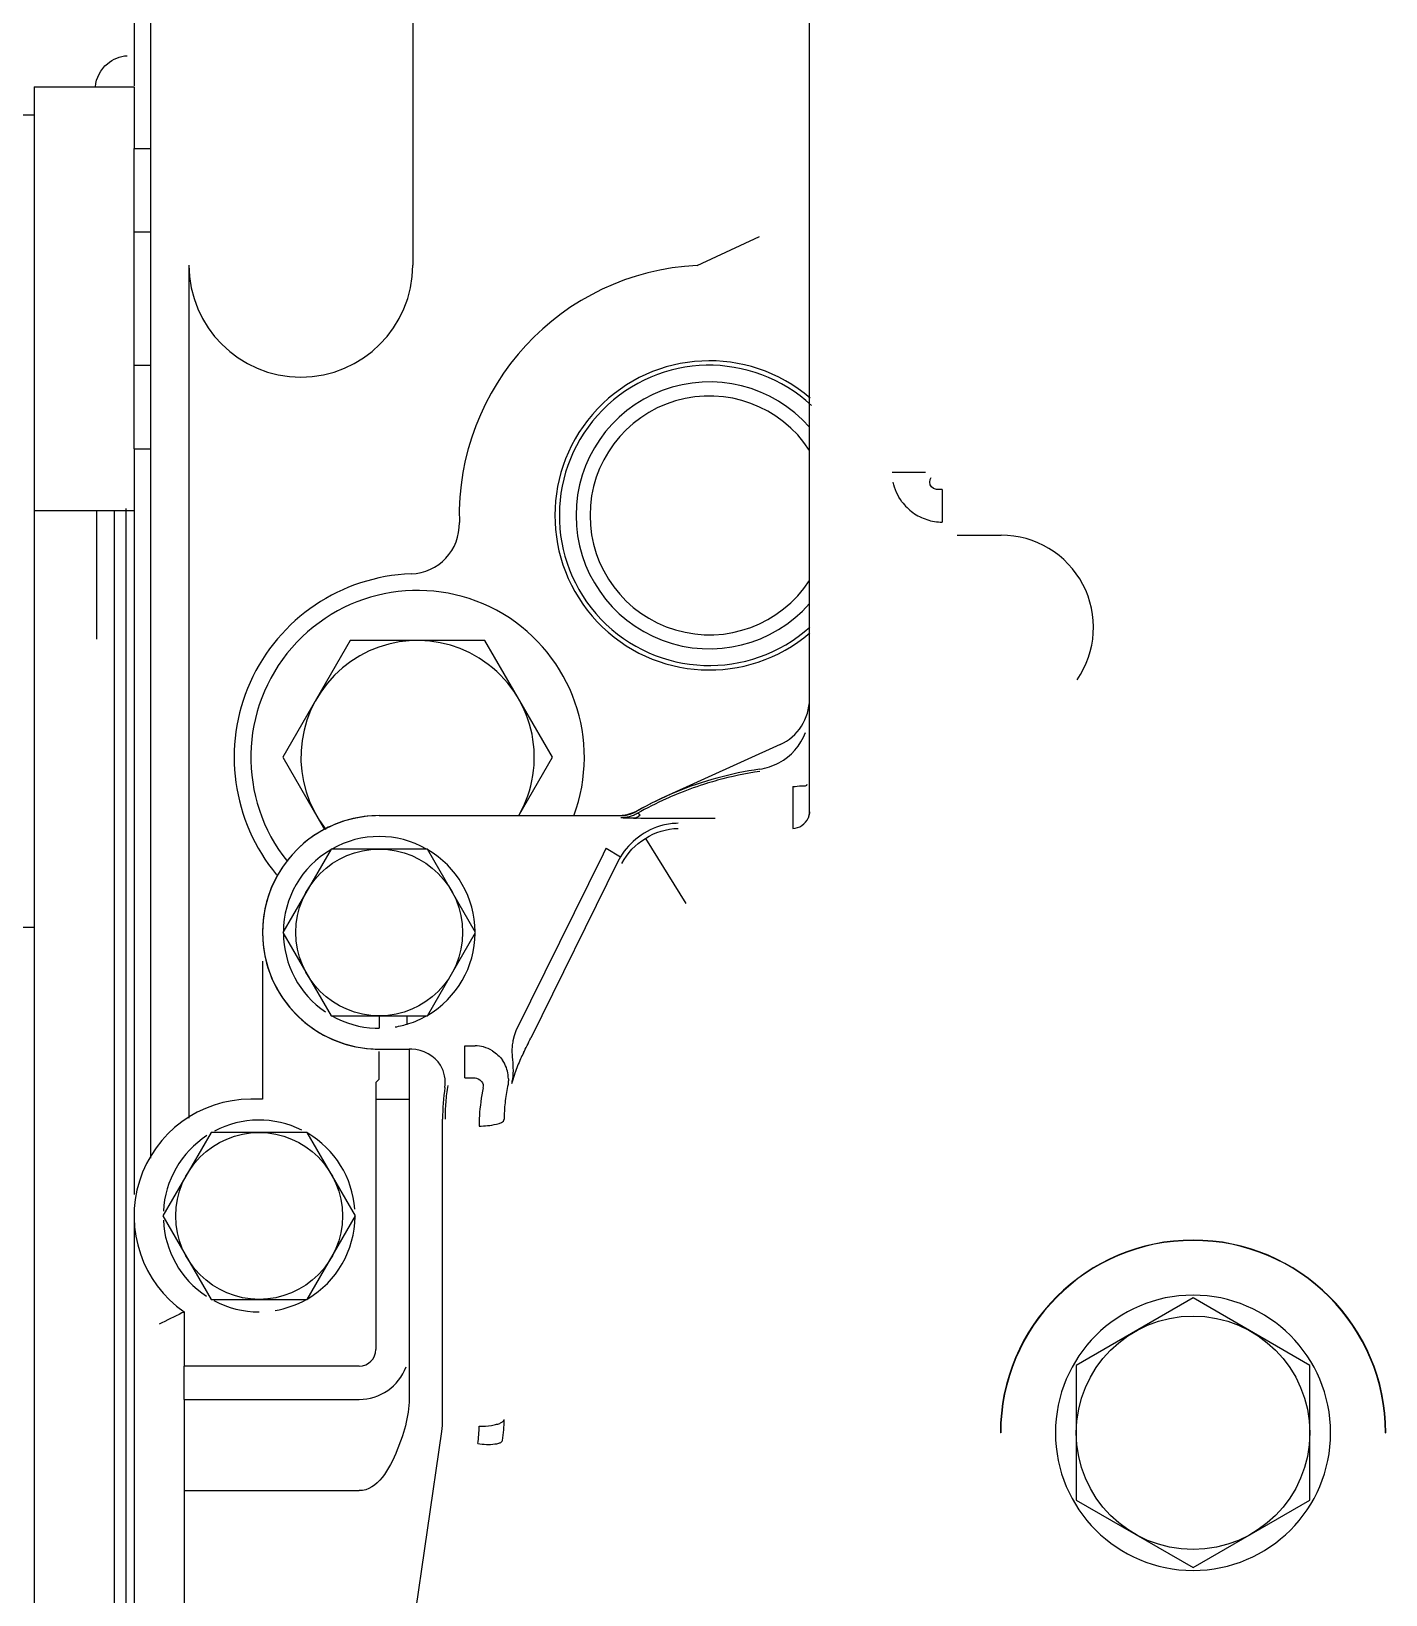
# Model space of a CAD drawing. Header units: millimetres. Extents: x 17886 to 18265, y -8727 to -7321.
# Drawn here: x 18007.019 to 18007.831, y -7648.53 to -7647.592 of the extents above; entities that cross this region are included whole.
import ezdxf

# ---------------------------------------------------------------- set-up
doc = ezdxf.new("R2010")
doc.units = ezdxf.units.MM
doc.layers.add('3884027_DKREDXF_CONTINUOUS_LINE', color=7, linetype='Continuous')

msp = doc.modelspace()

# ---------------------------------------------------------------- linework, layer by layer
at = {"layer": '3884027_DKREDXF_CONTINUOUS_LINE', "color": 6, "linetype": 'Continuous'}
for p, q in [((18007.08068, -7646.99268), (18007.08068, -7647.62505)), ((18007.09068, -7648.2681), (18007.09068, -7647.44768)), ((18007.24777, -7647.44768), (18007.24777, -7647.73268)), ((18007.48568, -7648.06032), (18007.48568, -7647.51564)), ((18007.02068, -7647.62568), (18007.08068, -7647.62568)), ((18007.08068, -7647.62568), (18007.08068, -7647.66268)), ((18007.02068, -7647.64268), (18006.96068, -7647.64268)), ((18007.02068, -7647.64584), (18007.02068, -7649.62268)), ((18007.08068, -7647.71268), (18007.09068, -7647.71268)), ((18007.1136, -7647.73268), (18007.1136, -7648.24402)), ((18007.08068, -7647.79268), (18007.09068, -7647.79268)), ((18007.08068, -7647.84268), (18007.08068, -7648.28972)), ((18007.02068, -7647.87968), (18007.08068, -7647.87968)), ((18007.05815, -7647.87968), (18007.05815, -7647.95694)), ((18007.06868, -7647.87968), (18007.06868, -7648.65246)), ((18007.21027, -7647.95768), (18007.16986, -7648.02768)), ((18007.2911, -7647.95768), (18007.21027, -7647.95768)), ((18007.33151, -7648.02768), (18007.2911, -7647.95768)), ((18007.16986, -7648.02768), (18007.19491, -7648.07107)), ((18007.31131, -7648.06268), (18007.33151, -7648.02768)), ((18007.46807, -7648.02008), (18007.39895, -7648.05142)), ((18007.22768, -7648.06268), (18007.37213, -7648.06268)), ((18007.41702, -7648.06444), (18007.41184, -7648.06444)), ((18007.19882, -7648.08268), (18007.16995, -7648.13268)), ((18007.25655, -7648.08268), (18007.19882, -7648.08268)), ((18007.28542, -7648.13268), (18007.25655, -7648.08268)), ((18007.38725, -7648.07632), (18007.41151, -7648.11533)), ((18007.02068, -7648.12968), (18006.67344, -7648.12968)), ((18007.16995, -7648.13268), (18007.19882, -7648.18268)), ((18007.25655, -7648.18268), (18007.28542, -7648.13268)), ((18007.15768, -7648.15), (18007.15768, -7648.23268)), ((18007.19882, -7648.18268), (18007.25655, -7648.18268)), ((18007.24567, -7648.20268), (18007.24567, -7648.41007)), ((18007.2472, -7648.20268), (18007.24567, -7648.20268)), ((18007.15768, -7648.23268), (18007.15068, -7648.23268)), ((18007.22567, -7648.23268), (18007.24567, -7648.23268)), ((18007.26568, -7648.42471), (18007.26568, -7648.24471)), ((18007.12682, -7648.25268), (18007.09795, -7648.30268)), ((18007.18455, -7648.25268), (18007.12682, -7648.25268)), ((18007.21342, -7648.30268), (18007.18455, -7648.25268)), ((18007.08068, -7648.30268), (18007.08068, -7648.63268)), ((18007.09795, -7648.30268), (18007.12682, -7648.35268)), ((18007.18455, -7648.35268), (18007.21342, -7648.30268)), ((18007.12682, -7648.35268), (18007.18455, -7648.35268)), ((18007.71568, -7648.35185), (18007.64568, -7648.39226)), ((18007.78568, -7648.39226), (18007.71568, -7648.35185)), ((18007.11068, -7648.36012), (18007.11068, -7648.39268)), ((18007.64568, -7648.39226), (18007.64568, -7648.47309)), ((18007.78568, -7648.47309), (18007.78568, -7648.39226)), ((18007.11068, -7648.41268), (18007.11068, -7648.67268)), ((18007.11068, -7648.41268), (18007.21567, -7648.41268)), ((18007.20704, -7648.83094), (18007.26516, -7648.43191)), ((18007.11068, -7648.46735), (18007.21567, -7648.46735)), ((18007.64568, -7648.47309), (18007.71568, -7648.51351)), ((18007.71568, -7648.51351), (18007.78568, -7648.47309))]:
    msp.add_line(p, q, dxfattribs=at)
at = {"layer": '3884027_DKREDXF_CONTINUOUS_LINE', "color": 7, "linetype": 'Continuous'}
for p, q in [((18007.02068, -7647.62568), (18007.02068, -7647.64584)), ((18007.08068, -7647.84268), (18007.08068, -7647.66268)), ((18007.08068, -7647.66268), (18007.09082, -7647.66268)), ((18007.41842, -7647.73285), (18007.45568, -7647.71549)), ((18007.08068, -7647.84268), (18007.09082, -7647.84268)), ((18007.55534, -7647.85702), (18007.53534, -7647.85702)), ((18007.5653, -7647.86725), (18007.5653, -7647.88667)), ((18007.07568, -7647.87863), (18007.07568, -7648.65246)), ((18007.57426, -7647.89452), (18007.60068, -7647.89452)), ((18007.47568, -7648.04518), (18007.47568, -7648.07034)), ((18007.38161, -7648.06402), (18007.3802, -7648.06424)), ((18007.36276, -7648.08397), (18007.36187, -7648.08569)), ((18007.36373, -7648.08227), (18007.36276, -7648.08397)), ((18007.36373, -7648.08227), (18007.37232, -7648.08738)), ((18007.36187, -7648.08569), (18007.30962, -7648.19161)), ((18007.37084, -7648.09012), (18007.31859, -7648.19604)), ((18007.37155, -7648.08874), (18007.37084, -7648.09012)), ((18007.37232, -7648.08738), (18007.37155, -7648.08874)), ((18007.22768, -7648.18268), (18007.22768, -7648.19018)), ((18007.24423, -7648.18268), (18007.24423, -7648.18774)), ((18007.30867, -7648.19466), (18007.30786, -7648.19777)), ((18007.30962, -7648.19161), (18007.30867, -7648.19466)), ((18007.22768, -7648.20268), (18007.24567, -7648.20268)), ((18007.22768, -7648.22067), (18007.22768, -7648.20401)), ((18007.27898, -7648.21984), (18007.27898, -7648.20071)), ((18007.27898, -7648.20071), (18007.28512, -7648.20071)), ((18007.22768, -7648.22067), (18007.22567, -7648.22265)), ((18007.22567, -7648.22265), (18007.22567, -7648.38268)), ((18007.27898, -7648.21984), (18007.28512, -7648.21984)), ((18007.11068, -7648.41268), (18007.11068, -7648.39268)), ((18007.21567, -7648.39268), (18007.11068, -7648.39268)), ((18007.60034, -7648.43268), (18007.60015, -7648.43268)), ((18007.83103, -7648.43268), (18007.83122, -7648.43268))]:
    msp.add_line(p, q, dxfattribs=at)
msp.add_lwpolyline([(18007.3842, -7648.06244), (18007.38296, -7648.06341), (18007.38161, -7648.06402)], dxfattribs=at)
at = {"layer": '3884027_DKREDXF_CONTINUOUS_LINE', "color": 6, "linetype": 'Continuous'}
msp.add_lwpolyline([(18007.48568, -7648.06032), (18007.48565, -7648.06117), (18007.48487, -7648.06428)], dxfattribs=at)
for centre, radius in [((18007.22768, -7648.13268), 0.05), ((18007.15568, -7648.30268), 0.05), ((18007.71568, -7648.43268), 0.07)]:
    msp.add_circle(centre, radius, dxfattribs=at)
for centre, radius, start, end in [((18007.18068, -7647.73268), 0.06708, 180, 0), ((18007.42568, -7647.88268), 0.15, 92.77576, 181.61938), ((18007.42568, -7647.88268), 0.09268, 49.34517, 310.5156), ((18007.42568, -7647.88268), 0.09, 47.12369, 311.96697), ((18007.24576, -7647.88776), 0.03, 272.01727, 1.61938), ((18007.25068, -7648.02768), 0.11, 92.01727, 219.80007), ((18007.25068, -7648.02768), 0.1, 339.45325, 218.71234), ((18007.25068, -7648.02768), 0.07, 330, 218.13412), ((18007.45568, -7647.99276), 0.03, 294.39402, 0), ((18007.4857, -7648.24253), 0.20847, 98.2219, 105.34492), ((18007.48601, -7648.2437), 0.20969, 107.72316, 112.48801), ((18007.48596, -7648.24354), 0.20952, 107.07917, 107.72234), ((18007.48591, -7648.24338), 0.20935, 105.34014, 107.07934), ((18007.48556, -7648.2427), 0.20859, 114.30018, 119.6561), ((18007.48568, -7648.24268), 0.21, 114.39402, 118.95507), ((18007.48594, -7648.24351), 0.20949, 112.48925, 114.30402), ((18007.22768, -7648.13268), 0.07, 90, 270), ((18007.36949, -7648.03268), 0.03, 270, 298.9547), ((18007.37196, -7648.04211), 0.02058, 284.75158, 290.17311), ((18007.38969, -7647.52384), 0.54048, 268.99368, 269.17872), ((18007.22768, -7648.13268), 0.0575, 60.40815, 119.59185), ((18007.22768, -7648.13268), 0.0575, 120.40815, 179.59185), ((18007.22768, -7648.13268), 0.0575, 0.40815, 59.59185), ((18007.22768, -7648.13268), 0.0575, 180.40815, 235.99586), ((18007.22768, -7648.13268), 0.0575, 300.40815, 359.59185), ((18007.22768, -7648.13268), 0.0575, 240.40815, 267.66886), ((18007.22768, -7648.13268), 0.0575, 288.0065, 299.59185), ((18007.24745, -7648.22269), 0.01986, 351.57962, 11.48288), ((18007.39606, -7648.24483), 0.12892, 170.86611, 175.415), ((18007.15068, -7648.30268), 0.07, 90, 235.1501), ((18007.39538, -7648.24478), 0.12824, 175.41498, 179.97377), ((18007.21567, -7648.38268), 0.03, 270, 339.45923), ((18007.71568, -7648.43268), 0.0825, 180, 0)]:
    msp.add_arc(centre, radius, start, end, dxfattribs=at)
at = {"layer": '3884027_DKREDXF_CONTINUOUS_LINE', "color": 7, "linetype": 'Continuous'}
for centre, radius, start, end in [((18007.42568, -7647.88268), 0.08, 41.37559, 318.62441), ((18007.42568, -7647.88268), 0.07159, 32.95097, 327.04903), ((18007.56527, -7647.85661), 0.03005, 216.46629, 234.2857), ((18007.56537, -7647.85637), 0.0303, 234.38865, 252.10678), ((18007.56542, -7647.85607), 0.03061, 252.19479, 269.76902), ((18007.60068, -7647.9498), 0.05528, 325.32016, 90.00418), ((18007.22768, -7648.13268), 0.0575, 279.5665, 288.0065), ((18007.22768, -7648.13268), 0.0575, 267.66886, 270), ((18005.99773, -7647.54444), 1.47283, 333.54647, 333.74208), ((18007.2851, -7648.22083), 0.02012, 75.15086, 89.94102), ((18007.2852, -7648.22051), 0.01979, 58.43441, 75.1963), ((18007.40273, -7648.2495), 0.09915, 153.30866, 155.55671), ((18006.0225, -7647.55684), 1.44513, 333.35317, 333.54902), ((18007.28523, -7648.22069), 0.01992, 26.67335, 34.7684), ((18007.28529, -7648.22066), 0.01985, 14.03501, 26.6896), ((18007.28496, -7648.22072), 0.02018, 0.98568, 13.96138), ((18007.40694, -7648.25139), 0.10376, 155.56678, 160.69952), ((18007.39592, -7648.24882), 0.10834, 167.78108, 176.69669), ((18007.39586, -7648.24468), 0.09328, 167.82131, 173.92899), ((18007.40501, -7648.25086), 0.10177, 163.70735, 164.42399), ((18007.40605, -7648.25122), 0.10287, 160.62837, 163.67787), ((18007.39566, -7648.24465), 0.09307, 173.93369, 180.04224), ((18007.39558, -7648.24879), 0.10799, 176.70404, 179.99509), ((18007.15568, -7648.30268), 0.0575, 63.55796, 117.72119), ((18007.15568, -7648.30268), 0.0575, 4.10611, 59.59185), ((18007.15568, -7648.30268), 0.0575, 123.00431, 177.1628), ((18007.15568, -7648.30268), 0.0575, 182.44709, 236.60738), ((18007.15568, -7648.30268), 0.0575, 300.40815, 359.59185), ((18007.71568, -7648.43268), 0.11554, 360, 180), ((18007.71568, -7648.43268), 0.11534, 360, 180), ((18007.15568, -7648.30268), 0.0575, 241.89678, 270), ((18007.15568, -7648.30268), 0.0575, 279.5665, 299.59185), ((18007.71568, -7648.43268), 0.0825, 0, 180), ((18007.21567, -7648.38268), 0.01, 270, 0), ((18007.21566, -7648.42877), 0.07193, 355.85754, 359.99716), ((18007.21557, -7648.42463), 0.08701, 351.66918, 359.94516), ((18007.21567, -7648.42878), 0.07192, 351.7154, 355.86099)]:
    msp.add_arc(centre, radius, start, end, dxfattribs=at)
at = {"layer": '3884027_DKREDXF_CONTINUOUS_LINE', "color": 6, "linetype": 'Continuous'}
for centre, major_axis, start_param, end_param in [((18007.45068, -7648.00019), (0, -0.035), 0.49739, 1.198948), ((18007.48568, -7648.24268), (-0.21, 0), -1.427449, -1.179029), ((18007.45068, -7648.00019), (0, -0.035), 0.143348, 0.32119), ((18007.45068, -7648.00019), (-0.035, 0), 1.891987, 2.068187), ((18007.48568, -7648.24268), (0, -0.21), -2.749826, -2.625014), ((18007.22768, -7648.13268), (0, -0.07), -3.141593, -2.625669), ((18007.22768, -7648.13268), (-0.07, 0), -1.054872, -0.795083), ((18007.22768, -7648.13268), (0, -0.07), -2.36588, -1.303827), ((18007.22768, -7648.13268), (-0.07, 0), 0.26697, 0.585589), ((18007.22768, -7648.13268), (0, -0.07), -0.985207, -0.687647), ((18007.22768, -7648.13268), (-0.07, 0), 0.883149, 1.282378), ((18007.22768, -7648.13268), (0, -0.07), -0.288418, 0), ((18007.39568, -7648.24471), (0, -0.13), -1.718356, -1.570796), ((18007.21568, -7648.42471), (0, -0.05), 1.426157, 1.570796)]:
    msp.add_ellipse(centre, major_axis=major_axis, ratio=1, start_param=start_param, end_param=end_param, dxfattribs=at)
for points in [[(18007.06467, -7647.61188), (18007.06799, -7647.60915), (18007.07234, -7647.60727), (18007.07663, -7647.6071)], [(18007.05749, -7647.62566), (18007.05789, -7647.6205), (18007.06067, -7647.61517), (18007.06467, -7647.61188)], [(18007.40277, -7648.06441), (18007.39583, -7648.06439), (18007.38889, -7648.06437), (18007.38195, -7648.06427)], [(18007.41184, -7648.06444), (18007.40881, -7648.06443), (18007.40579, -7648.06442), (18007.40277, -7648.06441)], [(18007.4292, -7648.06445), (18007.42514, -7648.06445), (18007.42108, -7648.06445), (18007.41702, -7648.06444)], [(18007.38725, -7648.07632), (18007.393, -7648.07261), (18007.40005, -7648.07047), (18007.40689, -7648.07034)], [(18007.3732, -7648.09128), (18007.37635, -7648.08521), (18007.38139, -7648.07984), (18007.38725, -7648.07632)], [(18007.26438, -7648.2123), (18007.26097, -7648.20669), (18007.25376, -7648.20268), (18007.2472, -7648.20268)], [(18007.26691, -7648.21873), (18007.26645, -7648.21647), (18007.26558, -7648.21427), (18007.26438, -7648.2123)]]:
    msp.add_open_spline(points, degree=3, dxfattribs=at)
at = {"layer": '3884027_DKREDXF_CONTINUOUS_LINE', "color": 7, "linetype": 'Continuous'}
for points, knots in [([(18007.5653, -7647.86725), (18007.56307, -7647.86725), (18007.55779, -7647.86738), (18007.55748, -7647.86134), (18007.55871, -7647.85989)], [0, 0, 0, 0, 0.539914, 1, 1, 1, 1]), ([(18007.47568, -7648.04518), (18007.47755, -7648.04518), (18007.47969, -7648.04469), (18007.48434, -7648.04488), (18007.48434, -7648.0438)], [0, 0, 0, 0, 0.632462, 1, 1, 1, 1]), ([(18007.37757, -7648.06338), (18007.37674, -7648.0636), (18007.37506, -7648.06394), (18007.37335, -7648.06406), (18007.3725, -7648.06406)], [0, 0, 0, 0, 0.501406, 1, 1, 1, 1]), ([(18007.37428, -7648.0641), (18007.37419, -7648.0641), (18007.37403, -7648.06409), (18007.37388, -7648.06408), (18007.37382, -7648.06407)], [0, 0, 0, 0, 0.612715, 1, 1, 1, 1]), ([(18007.3802, -7648.06424), (18007.37905, -7648.06422), (18007.37708, -7648.06418), (18007.3751, -7648.06414), (18007.37428, -7648.0641)], [0, 0, 0, 0, 0.584033, 1, 1, 1, 1]), ([(18007.38235, -7648.06144), (18007.38161, -7648.06186), (18007.38006, -7648.06261), (18007.37842, -7648.06316), (18007.37757, -7648.06338)], [0, 0, 0, 0, 0.493674, 1, 1, 1, 1]), ([(18007.3842, -7648.06244), (18007.38386, -7648.06212), (18007.38336, -7648.06166), (18007.38258, -7648.06134), (18007.38235, -7648.06144)], [0, 0, 0, 0, 0.651297, 1, 1, 1, 1]), ([(18007.48486, -7648.06426), (18007.48513, -7648.06363), (18007.48554, -7648.06234), (18007.48568, -7648.06099), (18007.48568, -7648.06032)], [0, 0, 0, 0, 0.503978, 1, 1, 1, 1]), ([(18007.30786, -7648.19777), (18007.30774, -7648.19827), (18007.30755, -7648.19926), (18007.30742, -7648.20026), (18007.30737, -7648.20075)], [0, 0, 0, 0, 0.505186, 1, 1, 1, 1]), ([(18007.30737, -7648.20075), (18007.30726, -7648.20186), (18007.30719, -7648.20405), (18007.30734, -7648.20623), (18007.30743, -7648.20731)], [0, 0, 0, 0, 0.505788, 1, 1, 1, 1]), ([(18007.30789, -7648.21423), (18007.3079, -7648.2148), (18007.30791, -7648.21593), (18007.30787, -7648.21706), (18007.30784, -7648.21762)], [0, 0, 0, 0, 0.499633, 1, 1, 1, 1]), ([(18007.30514, -7648.22037), (18007.30515, -7648.22115), (18007.30509, -7648.22271), (18007.30485, -7648.22425), (18007.30468, -7648.22501)], [0, 0, 0, 0, 0.50139, 1, 1, 1, 1]), ([(18007.30752, -7648.22077), (18007.30746, -7648.22123), (18007.3073, -7648.22216), (18007.30709, -7648.22307), (18007.30698, -7648.22352)], [0, 0, 0, 0, 0.500678, 1, 1, 1, 1]), ([(18007.30784, -7648.21762), (18007.30781, -7648.21815), (18007.30773, -7648.2192), (18007.3076, -7648.22025), (18007.30752, -7648.22077)], [0, 0, 0, 0, 0.50059, 1, 1, 1, 1]), ([(18007.28759, -7648.24878), (18007.29111, -7648.24878), (18007.29552, -7648.24839), (18007.30247, -7648.24649), (18007.30259, -7648.24472)], [0, 0, 0, 0, 0.664998, 1, 1, 1, 1]), ([(18007.29501, -7648.42823), (18007.29605, -7648.42807), (18007.29791, -7648.4277), (18007.29972, -7648.42711), (18007.30049, -7648.42675)], [0, 0, 0, 0, 0.554966, 1, 1, 1, 1]), ([(18007.30049, -7648.42675), (18007.30104, -7648.4265), (18007.30192, -7648.42602), (18007.30256, -7648.42511), (18007.30259, -7648.42472)], [0, 0, 0, 0, 0.602703, 1, 1, 1, 1]), ([(18007.28684, -7648.43914), (18007.29021, -7648.43959), (18007.29447, -7648.43988), (18007.29864, -7648.43914), (18007.29941, -7648.4389)], [0, 0, 0, 0, 0.808192, 1, 1, 1, 1]), ([(18007.29941, -7648.4389), (18007.29996, -7648.43873), (18007.30086, -7648.4384), (18007.30159, -7648.43762), (18007.30167, -7648.43724)], [0, 0, 0, 0, 0.601284, 1, 1, 1, 1])]:
    msp.add_open_spline(points, degree=3, knots=knots, dxfattribs=at)
for points in [[(18007.5411, -7647.87447), (18007.53856, -7647.87102), (18007.53675, -7647.86692), (18007.53591, -7647.86272)], [(18007.47568, -7648.07034), (18007.47935, -7648.07034), (18007.48342, -7648.06763), (18007.48486, -7648.06426)], [(18007.29556, -7648.20365), (18007.29791, -7648.20509), (18007.30001, -7648.20706), (18007.30159, -7648.20933)], [(18007.30743, -7648.20731), (18007.30762, -7648.20961), (18007.30785, -7648.21192), (18007.30789, -7648.21423)], [(18007.28512, -7648.21984), (18007.28759, -7648.21984), (18007.29123, -7648.2237), (18007.28971, -7648.22566)], [(18007.28759, -7648.42878), (18007.29007, -7648.42878), (18007.29256, -7648.42862), (18007.29501, -7648.42823)]]:
    msp.add_open_spline(points, degree=3, dxfattribs=at)
at = {"layer": '3884027_DKREDXF_CONTINUOUS_LINE', "color": 6, "linetype": 'Continuous'}
for points, knots in [([(18007.37213, -7648.06268), (18007.37298, -7648.06268), (18007.37469, -7648.06256), (18007.37637, -7648.06223), (18007.3772, -7648.06201)], [0, 0, 0, 0, 0.498087, 1, 1, 1, 1]), ([(18007.37905, -7648.06142), (18007.37956, -7648.06124), (18007.38055, -7648.06083), (18007.3815, -7648.06034), (18007.38196, -7648.06008)], [0, 0, 0, 0, 0.502544, 1, 1, 1, 1]), ([(18007.4069, -7648.06727), (18007.4038, -7648.06732), (18007.39021, -7648.069), (18007.37771, -7648.07832), (18007.37232, -7648.08738)], [0, 0, 0, 0, 0.227307, 1, 1, 1, 1]), ([(18007.11068, -7648.36012), (18007.11025, -7648.36035), (18007.10531, -7648.36292), (18007.1003, -7648.36535), (18007.09568, -7648.36748)], [0, 0, 0, 0, 0.087167, 1, 1, 1, 1]), ([(18007.24567, -7648.41007), (18007.24567, -7648.4213), (18007.24077, -7648.4414), (18007.2268, -7648.46735), (18007.21567, -7648.46735)], [0, 0, 0, 0, 0.502351, 1, 1, 1, 1])]:
    msp.add_open_spline(points, degree=3, knots=knots, dxfattribs=at)

doc.saveas('drawing.dxf')
